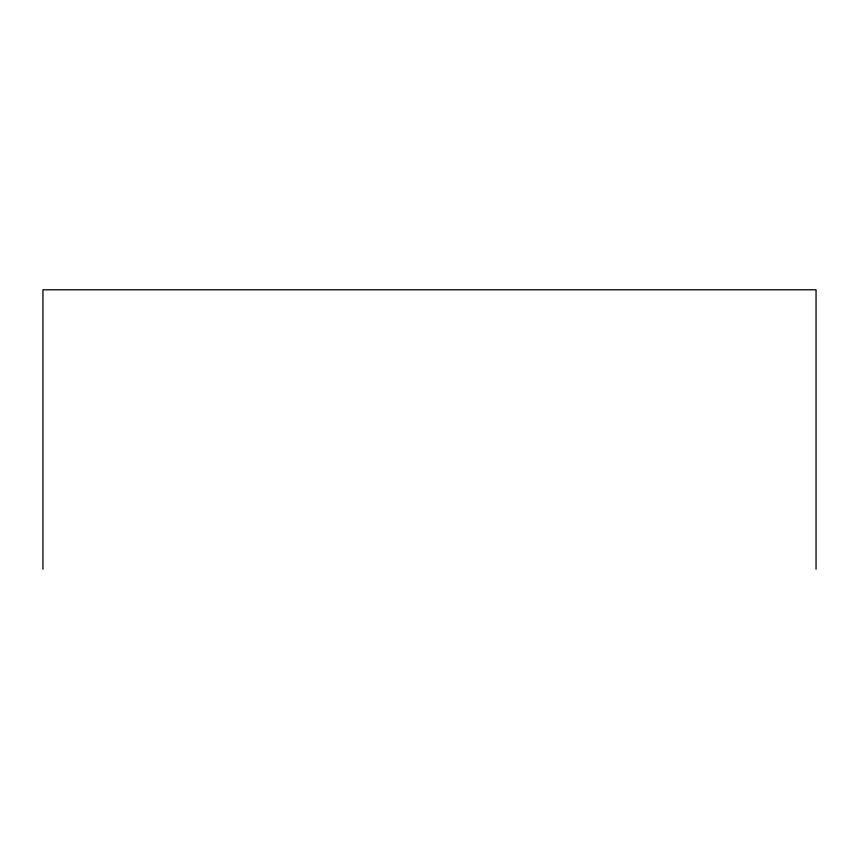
<?xml version="1.0" encoding="UTF-8"?>
<svg xmlns="http://www.w3.org/2000/svg" width="859" height="859" viewBox="0 0 859 859"><rect width="100%" height="100%" fill="white"/><g stroke="black" fill="none" stroke-linecap="round" stroke-linejoin="round"><path stroke-width="1.29" d="M816.05 569.216L816.05 289.784L42.95 289.784L42.95 569.216"/></g></svg>
